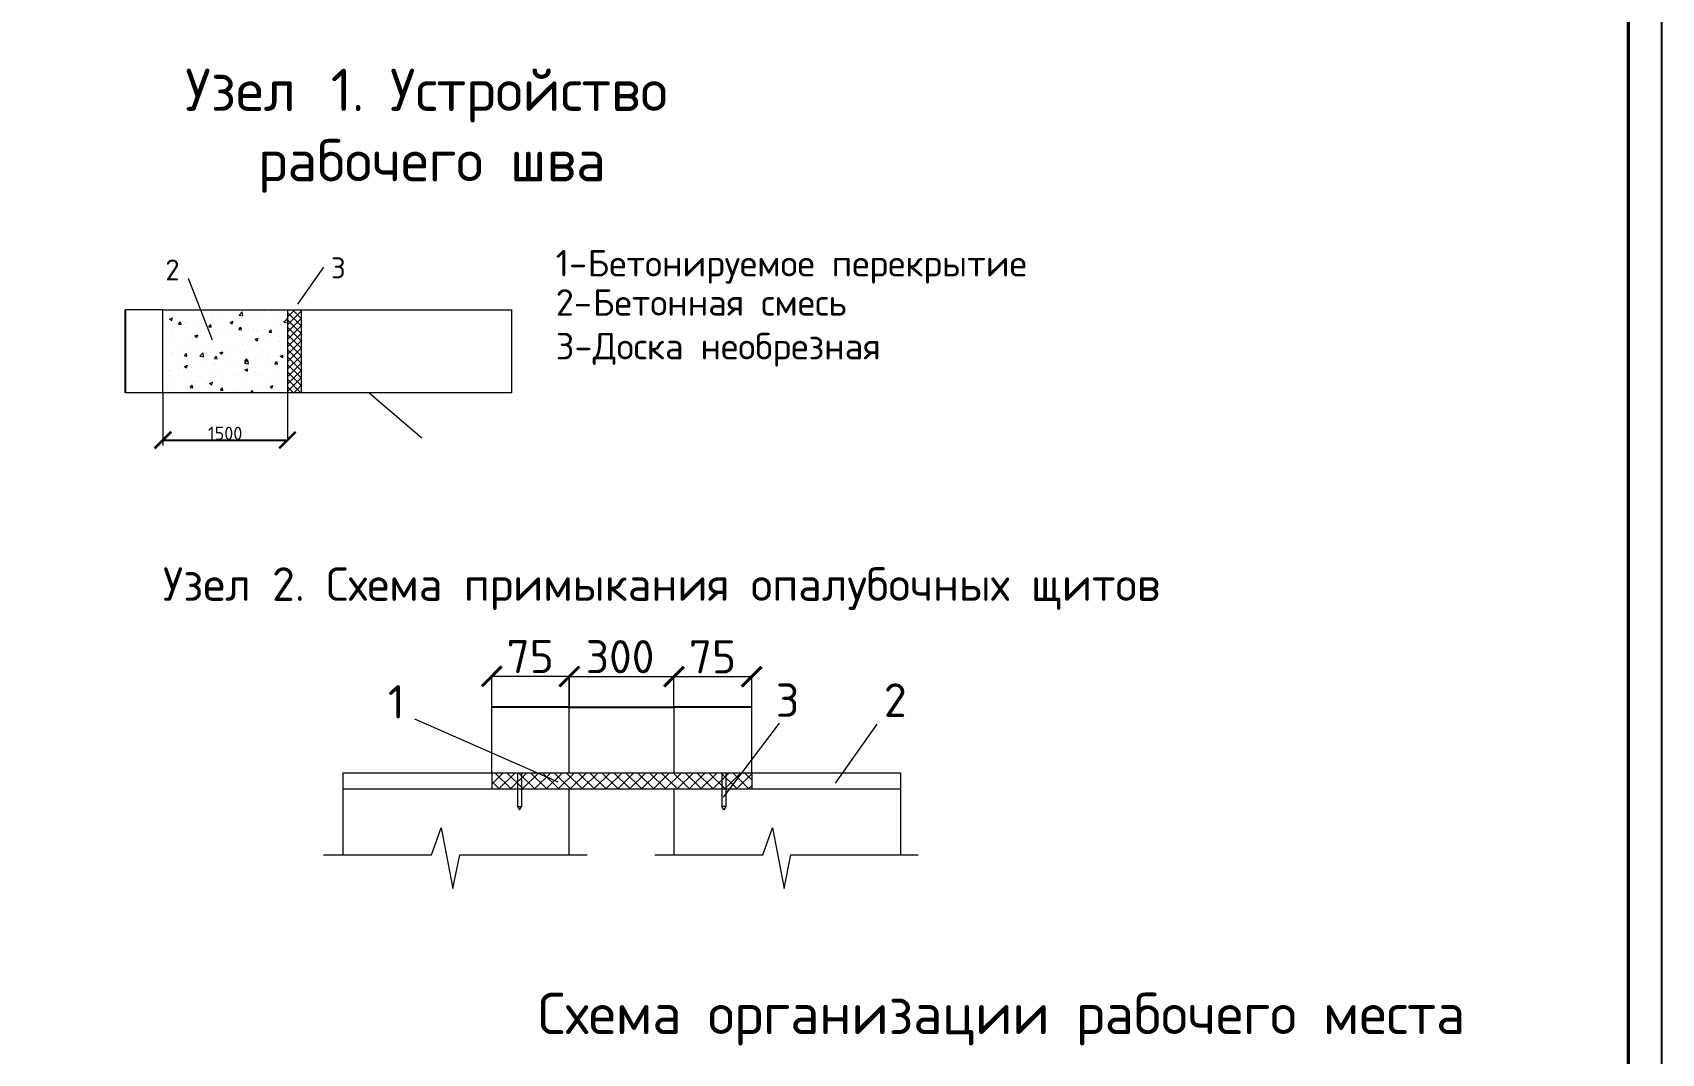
# Model space of a CAD drawing. Header units: millimetres. Extents: x 5763 to 12018931, y 39842 to 3600577.
# Drawn here: x 961459 to 1010663, y 784092 to 814923 of the extents above; entities that cross this region are included whole.
import ezdxf

# ---------------------------------------------------------------- set-up
doc = ezdxf.new("R2010")
doc.units = ezdxf.units.MM
doc.layers.add('1serv', color=7, linetype='Continuous')
doc.layers.add('Элем. пром.зд.', color=7, linetype='Continuous')
doc.layers.add('тонкая', color=7, linetype='Continuous', lineweight=20)
doc.styles.add('ISOCPEUR', font='isocpeur.ttf')

# ---------------------------------------------------------------- blocks, each defined once
blk = doc.blocks.new('_ArchTick')
at = {"color": 0, "linetype": 'ByBlock', "const_width": 0.15}
blk.add_lwpolyline([(-0.5, -0.5), (0.5, 0.5)], dxfattribs=at)

msp = doc.modelspace()

# ---------------------------------------------------------------- linework, layer by layer
at = {"lineweight": 15, "ltscale": 5000}
for p, q in [((966899.24229, 805638.46743), (966165.85935, 807492.71077)), ((970250.12722, 807838.14906), (969465.37308, 806721.85524)), ((965395.45645, 806544.94145), (964265.84207, 806544.94145)), ((965396.70645, 804044.94145), (965396.70645, 806544.94145)), ((965396.70645, 806544.94145), (975923.02582, 806544.94145)), ((966307.27912, 806501.19776), (966307.27912, 806501.19776)), ((967696.62595, 806387.3182), (967795.54434, 806490.41242)), ((967809.5966, 806369.65283), (967795.56541, 806490.26442)), ((968475.43224, 806492.55695), (968475.43224, 806492.55695)), ((968544.22156, 806544.94145), (968555.01061, 806537.66414)), ((968555.07324, 806537.66912), (968557.51339, 806544.94145)), ((968689.20371, 806518.71764), (968689.20371, 806518.71764)), ((969159.24427, 806544.94145), (969159.24427, 804044.94145)), ((969159.24427, 806325.79247), (969378.39325, 806544.94145)), ((969159.24427, 806101.28607), (969570.51562, 806512.55742)), ((969570.51562, 806062.73937), (969159.24427, 806474.01072)), ((969570.51562, 806287.24577), (969312.81994, 806544.94145)), ((969570.51562, 806511.75218), (969537.32634, 806544.94145)), ((969570.51562, 806544.94145), (969570.51562, 804044.94145)), ((975923.02582, 806544.94145), (975923.02582, 804044.94145)), ((965415.22712, 806045.50303), (965415.22712, 806045.50303)), ((965599.46349, 806272.53621), (965688.38703, 806306.67076)), ((965599.6018, 806272.37295), (965662.77446, 806229.76245)), ((965650.35082, 805997.11895), (965650.35082, 805997.11895)), ((965662.8369, 806229.76607), (965688.58782, 806306.51105)), ((965665.79383, 806419.89414), (965665.79383, 806419.89414)), ((965726.62008, 806010.18782), (965726.62008, 806010.18782)), ((965869.4964, 806113.43846), (965930.72192, 806186.40419)), ((965869.571, 806113.37521), (965945.48104, 806106.73394)), ((965945.96382, 806106.54982), (965931.27993, 806186.15689)), ((966075.52098, 806176.60264), (966075.52098, 806176.60264)), ((966093.1801, 806016.85931), (966093.1801, 806016.85931)), ((966291.8361, 806078.42257), (966291.8361, 806078.42257)), ((966393.45256, 806218.45912), (966393.45256, 806218.45912)), ((966467.26599, 806137.32027), (966467.26599, 806137.32027)), ((966771.13308, 805988.21559), (966771.13308, 805988.21559)), ((966780.41975, 806033.74303), (966841.64527, 806106.70876)), ((966780.49143, 806033.68), (966856.40147, 806027.03873)), ((966856.88301, 806026.8484), (966842.19912, 806106.45547)), ((966874.44212, 806281.7826), (966874.44212, 806281.7826)), ((966951.45744, 806173.64247), (966951.45744, 806173.64247)), ((967207.91189, 806264.45273), (967207.91189, 806264.45273)), ((967424.62032, 806170.82319), (967513.54385, 806204.95774)), ((967424.75585, 806170.6608), (967487.92851, 806128.0503)), ((967449.08605, 805959.57187), (967449.08605, 805959.57187)), ((967487.99079, 806128.05483), (967513.74171, 806204.79981)), ((967603.52209, 806263.06393), (967603.52209, 806263.06393)), ((967676.5111, 806387.37698), (967676.5111, 806387.37698)), ((967691.34309, 805954.0476), (967752.56861, 806027.01334)), ((967696.74021, 806387.10907), (967809.68983, 806369.59125)), ((967767.80221, 805947.14698), (967753.11831, 806026.75405)), ((967948.5578, 806391.58518), (967948.5578, 806391.58518)), ((967994.44268, 806429.23347), (967994.44268, 806429.23347)), ((968141.33393, 805991.65407), (968141.33393, 805991.65407)), ((968245.00738, 806344.36755), (968245.00738, 806344.36755)), ((968889.1857, 806016.81226), (968889.1857, 806016.81226)), ((968904.62872, 806439.58745), (968904.62872, 806439.58745)), ((968943.4029, 806097.24846), (968943.4029, 806097.24846)), ((969052.02116, 806177.10656), (969150.93955, 806280.20078)), ((969052.13561, 806176.89519), (969159.24427, 806160.28327)), ((969159.24427, 806208.8489), (969150.96083, 806280.05308)), ((969159.24427, 805876.77966), (969570.51562, 806288.05101)), ((969570.51562, 805838.23297), (969159.24427, 806249.50432)), ((969159.24427, 805652.27326), (969570.51562, 806063.54461)), ((969570.51562, 805613.72656), (969159.24427, 806024.99791)), ((965634.9078, 805574.34375), (965634.9078, 805574.34375)), ((965683.00391, 805874.91041), (965683.00391, 805874.91041)), ((965741.42266, 805675.69976), (965741.42266, 805675.69976)), ((966059.35425, 805717.55625), (966059.35425, 805717.55625)), ((966276.39309, 805655.64737), (966276.39309, 805655.64737)), ((966357.53789, 805761.20862), (966446.46143, 805795.34317)), ((966357.67375, 805761.04696), (966420.84642, 805718.43646)), ((966360.95688, 805846.26669), (966360.95688, 805846.26669)), ((966420.90834, 805718.44054), (966446.65925, 805795.18552)), ((966540.34381, 805780.87973), (966540.34381, 805780.87973)), ((966936.01443, 805750.86728), (966936.01443, 805750.86728)), ((967038.90986, 805817.62297), (967038.90986, 805817.62297)), ((967155.47752, 805506.69059), (967155.47752, 805506.69059)), ((967342.41278, 805886.47411), (967342.41278, 805886.47411)), ((967588.07908, 805840.28873), (967588.07908, 805840.28873)), ((967660.34437, 805928.3306), (967660.34437, 805928.3306)), ((967691.41187, 805953.98479), (967767.3219, 805947.34352)), ((967716.86284, 805788.97925), (967716.86284, 805788.97925)), ((967807.23561, 805490.7512), (967807.23561, 805490.7512)), ((967896.12342, 805633.82305), (967896.12342, 805633.82305)), ((968127.03903, 805930.92815), (968127.03903, 805930.92815)), ((968182.69472, 805659.4956), (968271.61825, 805693.63014)), ((968182.82781, 805659.33481), (968246.00047, 805616.72431)), ((968214.12134, 805498.81716), (968214.12134, 805498.81716)), ((968229.56436, 805921.59235), (968229.56436, 805921.59235)), ((968246.06222, 805616.7293), (968271.81314, 805693.47428)), ((968394.81581, 805760.33553), (968394.81581, 805760.33553)), ((968602.26644, 805874.35217), (968663.49196, 805947.31791)), ((968602.3323, 805874.28957), (968678.24233, 805867.64831)), ((968609.30459, 805596.34558), (968609.30459, 805596.34558)), ((968636.76933, 805760.9555), (968636.76933, 805760.9555)), ((968678.7214, 805867.44556), (968664.03751, 805947.05263)), ((968804.992, 805902.28443), (968804.992, 805902.28443)), ((968873.74269, 805594.03706), (968873.74269, 805594.03706)), ((968927.23617, 805638.20207), (968927.23617, 805638.20207)), ((968941.08055, 805482.10565), (968941.08055, 805482.10565)), ((969072.76879, 805731.69181), (969072.76879, 805731.69181)), ((969159.24427, 805427.76686), (969570.51562, 805839.03821)), ((969570.51562, 805389.22016), (969159.24427, 805800.49151)), ((969159.24427, 805203.26045), (969570.51562, 805614.5318)), ((969570.51562, 805164.71376), (969159.24427, 805575.98511)), ((965407.32435, 805174.79689), (965407.32435, 805174.79689)), ((965619.46479, 805151.56856), (965619.46479, 805151.56856)), ((965674.1857, 805252.42568), (965674.1857, 805252.42568)), ((965725.25593, 805216.65337), (965725.25593, 805216.65337)), ((965840.5145, 805371.30513), (965840.5145, 805371.30513)), ((966045.71351, 805158.15423), (966106.93903, 805231.11996)), ((966045.78513, 805158.09199), (966121.69517, 805151.45073)), ((966122.17051, 805151.26496), (966107.48661, 805230.87203)), ((966206.24549, 805279.97685), (966206.24549, 805279.97685)), ((966260.95007, 805232.87218), (966260.95007, 805232.87218)), ((966414.83161, 805379.55814), (966414.83161, 805379.55814)), ((966509.60528, 805150.18758), (966608.52367, 805253.2818)), ((966509.71718, 805149.98348), (966622.6668, 805132.46566)), ((966518.46747, 805342.66141), (966518.46747, 805342.66141)), ((966622.57543, 805132.52505), (966608.54424, 805253.13664)), ((966719.14283, 805100.70828), (966719.14283, 805100.70828)), ((966920.57141, 805328.09208), (966920.57141, 805328.09208)), ((966956.63686, 805078.4588), (967017.86238, 805151.42454)), ((966956.70556, 805078.39678), (967032.6156, 805071.75552)), ((967008.31447, 805385.57124), (967008.31447, 805385.57124)), ((967033.0897, 805071.56354), (967018.40581, 805151.17061)), ((967115.61229, 805249.88103), (967204.53582, 805284.01558)), ((967115.74571, 805249.72097), (967178.91837, 805207.11047)), ((967178.97977, 805207.11501), (967204.73069, 805283.85999)), ((967196.42045, 805314.0177), (967196.42045, 805314.0177)), ((967326.24605, 805427.42772), (967326.24605, 805427.42772)), ((967459.78874, 805227.84073), (967459.78874, 805227.84073)), ((967473.1373, 804989.84833), (967473.1373, 804989.84833)), ((967557.19304, 804994.73834), (967557.19304, 804994.73834)), ((967572.63606, 805417.51354), (967572.63606, 805417.51354)), ((967865.00049, 804939.97594), (967963.91888, 805043.07016)), ((967867.5602, 804998.76338), (967928.78572, 805071.72911)), ((967867.626, 804998.70157), (967943.53603, 804992.0603)), ((967874.37343, 805285.37398), (967874.37343, 805285.37398)), ((967944.00889, 804991.86212), (967929.325, 805071.46919)), ((967977.97084, 804922.31371), (967963.93965, 805042.9253)), ((968198.67833, 805076.04196), (968198.67833, 805076.04196)), ((968200.43465, 805354.97319), (968200.43465, 805354.97319)), ((968275.20628, 805095.44271), (968275.20628, 805095.44271)), ((968552.3264, 805256.73026), (968552.3264, 805256.73026)), ((968593.13786, 805137.2992), (968593.13786, 805137.2992)), ((968778.48355, 804919.06795), (968839.70907, 804992.03368)), ((968854.92808, 804912.1607), (968840.24419, 804991.76777)), ((968858.29967, 805171.26187), (968858.29967, 805171.26187)), ((968940.76912, 805148.168), (969029.69265, 805182.30255)), ((968940.89976, 805148.00882), (969004.07243, 805105.39832)), ((969004.13365, 805105.40377), (969029.88457, 805182.14875)), ((969074.12742, 805200.62267), (969074.12742, 805200.62267)), ((969159.24427, 804978.75405), (969570.51562, 805390.0254)), ((969570.51562, 804940.20736), (969159.24427, 805351.47871)), ((969159.24427, 804754.24765), (969570.51562, 805165.519)), ((969570.51562, 804715.70095), (969159.24427, 805126.9723)), ((965593.20443, 804722.3391), (965593.20443, 804722.3391)), ((965604.02177, 804728.79337), (965604.02177, 804728.79337)), ((965860.98122, 804551.74648), (965860.98122, 804551.74648)), ((965872.14718, 804779.07398), (965872.14718, 804779.07398)), ((965978.49692, 804973.57582), (965978.49692, 804973.57582)), ((966048.52986, 804840.26646), (966137.4534, 804874.40101)), ((966048.66361, 804840.10713), (966111.83627, 804797.49663)), ((966111.89731, 804797.50072), (966137.64823, 804874.24571)), ((966245.50705, 804810.09698), (966245.50705, 804810.09698)), ((966271.15741, 804693.69538), (966271.15741, 804693.69538)), ((966463.52219, 804529.13205), (966463.52219, 804529.13205)), ((966538.93419, 804523.10276), (966538.93419, 804523.10276)), ((966674.21616, 804884.66836), (966674.21616, 804884.66836)), ((966905.12839, 804905.31689), (966905.12839, 804905.31689)), ((966949.11038, 804665.05166), (966949.11038, 804665.05166)), ((966992.14774, 804926.52485), (966992.14774, 804926.52485)), ((967139.03899, 804488.94545), (967139.03899, 804488.94545)), ((967204.1681, 804656.26451), (967204.1681, 804656.26451)), ((967216.88717, 804494.45904), (967216.88717, 804494.45904)), ((967541.75003, 804571.96315), (967541.75003, 804571.96315)), ((967627.06336, 804636.40794), (967627.06336, 804636.40794)), ((967865.11258, 804939.7696), (967978.06219, 804922.25178)), ((967873.68669, 804738.55344), (967962.61022, 804772.68798)), ((967873.81767, 804738.39498), (967936.99033, 804695.78448)), ((967937.0512, 804695.78948), (967962.80212, 804772.53446)), ((967941.10797, 804594.53984), (967941.10797, 804594.53984)), ((967944.81401, 804783.39696), (967944.81401, 804783.39696)), ((968183.23531, 804653.26677), (968183.23531, 804653.26677)), ((968259.03955, 804636.39632), (968259.03955, 804636.39632)), ((968305.01634, 804607.76422), (968305.01634, 804607.76422)), ((968685.45991, 804910.52942), (968685.45991, 804910.52942)), ((968740.02911, 804699.7198), (968740.02911, 804699.7198)), ((968778.54643, 804919.00636), (968854.45646, 804912.36509)), ((968842.85665, 804748.48667), (968842.85665, 804748.48667)), ((968982.96931, 804579.1205), (968982.96931, 804579.1205)), ((969159.24427, 804529.74125), (969570.51562, 804941.01259)), ((969570.51562, 804491.19455), (969159.24427, 804902.4659)), ((969159.24427, 804305.23484), (969570.51562, 804716.50619)), ((969570.51562, 804266.68815), (969159.24427, 804677.9595)), ((969159.24427, 804080.72844), (969570.51562, 804491.99979)), ((965395.45645, 804044.94145), (964265.84207, 804044.94145)), ((975923.02582, 804044.94145), (965396.70645, 804044.94145)), ((965396.70645, 804044.94145), (965396.70645, 802451.76867)), ((965538.04887, 804278.1711), (965538.04887, 804278.1711)), ((965588.57875, 804306.01817), (965588.57875, 804306.01817)), ((965722.87629, 804401.9996), (965722.87629, 804401.9996)), ((966018.49181, 804048.14121), (966018.49181, 804048.14121)), ((966221.93062, 804202.87001), (966283.15614, 804275.83574)), ((966221.99926, 804202.80878), (966297.9093, 804196.16751)), ((966230.06404, 804387.32179), (966230.06404, 804387.32179)), ((966298.37719, 804195.9801), (966283.6933, 804275.58717)), ((966340.11785, 804383.76549), (966340.11785, 804383.76549)), ((966658.04943, 804425.62197), (966658.04943, 804425.62197)), ((966806.60426, 804328.93887), (966895.5278, 804363.07342)), ((966806.73557, 804328.78114), (966869.90823, 804286.17064)), ((966869.96874, 804286.17519), (966895.71966, 804362.92018)), ((966874.24236, 804059.7665), (966874.24236, 804059.7665)), ((966889.68538, 804482.5417), (966889.68538, 804482.5417)), ((967132.85396, 804123.17458), (967194.07948, 804196.14031)), ((967132.91969, 804123.11357), (967208.82973, 804116.4723)), ((967209.29638, 804116.27868), (967194.61249, 804195.88575)), ((967526.30701, 804149.18795), (967526.30701, 804149.18795)), ((967607.00965, 804093.63696), (967607.00965, 804093.63696)), ((967894.84014, 804465.81532), (967894.84014, 804465.81532)), ((967924.94123, 804135.49345), (967924.94123, 804135.49345)), ((968045.00432, 804044.94145), (968105.00283, 804116.44488)), ((968118.67276, 804044.94145), (968105.53168, 804116.18433)), ((968167.7923, 804230.49157), (968167.7923, 804230.49157)), ((968405.93079, 804198.81693), (968405.93079, 804198.81693)), ((968572.79312, 804437.1716), (968572.79312, 804437.1716)), ((968631.76109, 804227.22584), (968720.68462, 804261.36039)), ((968631.88962, 804227.06899), (968695.06228, 804184.45849)), ((968633.02554, 804152.76728), (968633.02554, 804152.76728)), ((968695.12263, 804184.46395), (968720.87355, 804261.20894)), ((968827.41364, 804325.71148), (968827.41364, 804325.71148)), ((969567.75591, 804044.94145), (969159.24427, 804453.45309)), ((969343.24951, 804044.94145), (969159.24427, 804228.94669)), ((969159.24427, 804043.69145), (969159.24427, 802615.00798)), ((969347.96368, 804044.94145), (969570.51562, 804267.49339)), ((971623.09107, 804044.94145), (973219.27724, 802684.61478)), ((965396.70645, 803247.10506), (965396.70645, 802615.00798)), ((972999.53118, 794200.79317), (977330.02442, 792295.74222)), ((975328.24618, 792571.1154), (975328.24618, 794551.20828)), ((977673.5611, 792571.6154), (977673.5611, 794552.20828)), ((977673.5611, 792571.1154), (977673.5611, 794551.20828)), ((980836.67061, 792571.1154), (980836.67061, 794552.20828)), ((980836.67061, 792571.1154), (980836.67061, 794551.20828)), ((983181.98553, 792571.1154), (983181.98553, 794551.20828)), ((982331.21561, 791832.10802), (984019.59512, 794067.30557)), ((986957.53506, 794037.73817), (985701.92843, 792251.66806)), ((970834.06036, 792569.8654), (987676.17136, 792569.8654)), ((970834.06036, 792569.8654), (970834.06036, 790088.83237)), ((975328.24618, 792569.8654), (975328.24618, 792078.45788)), ((975328.24618, 792224.14429), (975673.96729, 792569.8654)), ((975555.58478, 792078.45788), (975328.24618, 792305.79647)), ((975914.79502, 792078.45788), (975423.3875, 792569.8654)), ((975541.77001, 792078.45788), (976033.17753, 792569.8654)), ((976274.00527, 792078.45788), (975782.59775, 792569.8654)), ((975900.98026, 792078.45788), (976392.38778, 792569.8654)), ((976105.52776, 792569.8654), (976105.52776, 791551.56135)), ((976633.21551, 792078.45788), (976141.80799, 792569.8654)), ((976230.99857, 792569.8654), (976230.99857, 791551.56135)), ((976260.1905, 792078.45788), (976751.59802, 792569.8654)), ((976992.42576, 792078.45788), (976501.01824, 792569.8654)), ((976619.40075, 792078.45788), (977110.80827, 792569.8654)), ((977351.636, 792078.45788), (976860.22848, 792569.8654)), ((976978.61099, 792078.45788), (977470.01851, 792569.8654)), ((977710.84625, 792078.45788), (977219.43873, 792569.8654)), ((977337.82124, 792078.45788), (977829.22876, 792569.8654)), ((978070.05649, 792078.45788), (977578.64897, 792569.8654)), ((977697.03148, 792078.45788), (978188.439, 792569.8654)), ((978429.26673, 792078.45788), (977937.85922, 792569.8654)), ((978056.24173, 792078.45788), (978547.64925, 792569.8654)), ((978788.47698, 792078.45788), (978297.06946, 792569.8654)), ((978415.45197, 792078.45788), (978906.85949, 792569.8654)), ((979147.68722, 792078.45788), (978656.27971, 792569.8654)), ((978774.66222, 792078.45788), (979266.06974, 792569.8654)), ((979506.89747, 792078.45788), (979015.48995, 792569.8654)), ((979133.87246, 792078.45788), (979625.27998, 792569.8654)), ((979866.10771, 792078.45788), (979374.7002, 792569.8654)), ((979493.08271, 792078.45788), (979984.49022, 792569.8654)), ((980225.31796, 792078.45788), (979733.91044, 792569.8654)), ((979852.29295, 792078.45788), (980343.70047, 792569.8654)), ((980584.5282, 792078.45788), (980093.12069, 792569.8654)), ((980211.5032, 792078.45788), (980702.91071, 792569.8654)), ((980943.73845, 792078.45788), (980452.33093, 792569.8654)), ((980570.71344, 792078.45788), (981062.12096, 792569.8654)), ((981302.94869, 792078.45788), (980811.54118, 792569.8654)), ((980929.92369, 792078.45788), (981421.3312, 792569.8654)), ((981662.15894, 792078.45788), (981170.75142, 792569.8654)), ((981289.13393, 792078.45788), (981780.54145, 792569.8654)), ((982021.36918, 792078.45788), (981529.96166, 792569.8654)), ((981648.34418, 792078.45788), (982139.75169, 792569.8654)), ((982380.57943, 792078.45788), (981889.17191, 792569.8654)), ((982007.55442, 792078.45788), (982498.96194, 792569.8654)), ((982739.78967, 792078.45788), (982248.38215, 792569.8654)), ((982279.23315, 792569.8654), (982279.23315, 791551.56135)), ((982366.76467, 792078.45788), (982858.17218, 792569.8654)), ((982404.70395, 792569.8654), (982404.70395, 791551.56135)), ((983098.99992, 792078.45788), (982607.5924, 792569.8654)), ((982725.97491, 792078.45788), (983181.98553, 792534.4685)), ((983181.98553, 792354.68251), (982966.80264, 792569.8654)), ((983181.98553, 792569.8654), (983181.98553, 792078.45788)), ((987676.17136, 792569.8654), (987676.17136, 790088.83237)), ((970834.06036, 792078.45788), (987676.17136, 792078.45788)), ((977673.5611, 790088.83237), (977673.5611, 792078.45788)), ((980836.67061, 790088.83237), (980836.67061, 792078.45788)), ((983085.18515, 792078.45788), (983181.98553, 792175.25826)), ((976105.52776, 791551.56135), (976230.99857, 791551.56135)), ((976105.52776, 791551.56135), (976168.26316, 791446.13692)), ((976168.26316, 791446.13692), (976230.99857, 791551.56135)), ((982404.70395, 791551.56135), (982279.23315, 791551.56135)), ((982341.96855, 791446.13692), (982279.23315, 791551.56135)), ((982404.70395, 791551.56135), (982341.96855, 791446.13692)), ((973511.21622, 790088.83237), (973805.57167, 790908.59142)), ((973805.57167, 790908.59142), (974155.72513, 789069.31386)), ((983513.82647, 790088.83237), (983808.18192, 790908.59142)), ((983808.18192, 790908.59142), (984158.33538, 789069.31386)), ((970249.89588, 790088.83237), (973511.21622, 790088.83237)), ((974155.72513, 789069.31386), (974361.33648, 790088.83237)), ((974361.33648, 790088.83237), (978207.74449, 790088.83237)), ((980252.50613, 790088.83237), (983513.82647, 790088.83237)), ((984158.33538, 789069.31386), (984363.94674, 790088.83237)), ((984363.94674, 790088.83237), (988210.35474, 790088.83237))]:
    msp.add_line(p, q, dxfattribs=at)
at = {"ltscale": 5000}
for p, q in [((964268.34207, 804044.94145), (964268.34207, 806544.94145)), ((965396.70645, 802617.50798), (969159.24427, 802617.50798)), ((977673.5611, 794548.70828), (975328.24618, 794548.70828)), ((977673.5611, 794549.70828), (980836.67061, 794549.70828)), ((983181.98553, 794548.70828), (980836.67061, 794548.70828))]:
    msp.add_line(p, q, dxfattribs=at)
at = {"color": 0}
msp.add_lwpolyline([(842463.26196, 734420.69569), (842463.26196, 853220.69569), (1010663.26196, 853220.69569), (1010663.26196, 734420.69569)], close=True, dxfattribs=at)
at = {"color": 0, "lineweight": 40, "const_width": 100}
msp.add_lwpolyline([(846463.26196, 735420.69569), (846463.26196, 852220.69569), (1009663.26196, 852220.69569), (1009663.26196, 735420.69569)], close=True, dxfattribs=at)
at = {"layer": 'тонкая', "ltscale": 10}
for p, q in [((977679.5611, 795478.26483), (975324.24618, 795478.26483)), ((975328.24618, 794554.70828), (975328.24618, 795480.66483)), ((977667.5611, 795474.096), (980838.67061, 795474.096)), ((977671.5611, 794550.70828), (977671.5611, 795476.496)), ((977675.5611, 794554.70828), (977675.5611, 795480.66483)), ((983185.98553, 795470.26483), (980830.67061, 795470.26483)), ((980834.67061, 794549.70828), (980834.67061, 795476.496)), ((980834.67061, 794546.70828), (980834.67061, 795472.66483)), ((983181.98553, 794546.70828), (983181.98553, 795472.66483))]:
    msp.add_line(p, q, dxfattribs=at)

# ---------------------------------------------------------------- block references
at = {"ltscale": 5000}
for p, xscale, yscale, zscale, rotation in [((964268.34207, 806544.94145), 4.000000000000001, 4.000000000000001, 4.000000000000001, 90), ((964268.34207, 804044.94145), 4.000000000000001, 4.000000000000001, 4.000000000000001, 270), ((965396.70645, 802617.50798), 500, 500, 500, 180), ((975328.24618, 794548.70828), 4.000000000000001, 4.000000000000001, 4.000000000000001, 180), ((977673.5611, 794549.70828), 4.000000000000001, 4.000000000000001, 4.000000000000001, 180), ((980836.67061, 794548.70828), 4.000000000000001, 4.000000000000001, 4.000000000000001, 180)]:
    msp.add_blockref('_ArchTick', p, dxfattribs=dict(at, xscale=xscale, yscale=yscale, zscale=zscale, rotation=rotation))
for p, xscale, yscale, zscale in [((969159.24427, 802617.50798), 500, 500, 500), ((977673.5611, 794548.70828), 4.000000000000001, 4.000000000000001, 4.000000000000001), ((980836.67061, 794549.70828), 4.000000000000001, 4.000000000000001, 4.000000000000001), ((983181.98553, 794548.70828), 4.000000000000001, 4.000000000000001, 4.000000000000001)]:
    msp.add_blockref('_ArchTick', p, dxfattribs=dict(at, xscale=xscale, yscale=yscale, zscale=zscale))
at = {"layer": 'тонкая', "ltscale": 10, "xscale": 600, "yscale": 600, "zscale": 600, "rotation": 180}
for p in [(975328.24618, 795478.26483), (977671.5611, 795474.096), (980834.67061, 795470.26483)]:
    msp.add_blockref('_ArchTick', p, dxfattribs=at)
at = {"layer": 'тонкая', "ltscale": 10, "xscale": 600, "yscale": 600, "zscale": 600}
for p in [(977675.5611, 795478.26483), (980834.67061, 795474.096), (983181.98553, 795470.26483)]:
    msp.add_blockref('_ArchTick', p, dxfattribs=at)

# ---------------------------------------------------------------- texts
at = {"lineweight": 15, "ltscale": 5000, "insert": (964264.34207, 805294.94145), "char_height": 6, "attachment_point": 5, "rotation": 90, "style": 'ISOCPEUR'}
msp.add_mtext('200', dxfattribs=at)
at = {"lineweight": 15, "ltscale": 5000, "attachment_point": 5, "style": 'ISOCPEUR'}
for s, insert, char_height in [('1500', (967277.97536, 802818.50798), 400), ('75', (976500.90364, 794552.70828), 6), ('75', (982009.32807, 794552.70828), 6)]:
    msp.add_mtext(s, dxfattribs=dict(at, insert=insert, char_height=char_height))
at = {"layer": '1serv', "color": 0, "lineweight": 20, "style": 'ISOCPEUR'}
msp.add_text('Схема организации рабочего места', height=1250, dxfattribs=at).set_placement((976724.14649, 784674.22442))
at = {"layer": 'тонкая', "ltscale": 10, "char_height": 1000, "attachment_point": 5, "style": 'ISOCPEUR'}
for s, insert in [('\\A1;75', (976490.88425, 796078.26483)), ('\\A1;300', (979207.68509, 796074.096)), ('\\A1;75', (981997.30867, 796070.26483))]:
    msp.add_mtext(s, dxfattribs=dict(at, insert=insert))
at = {"layer": 'Элем. пром.зд.', "color": 7, "style": 'ISOCPEUR'}
for s, height, p in [('Узел ', 1275, (966069.47116, 812556.01571)), ('Устройство', 1275, (972253.22116, 812556.01571)), ('1. ', 1275, (970468.22116, 812556.01571)), ('рабочего шва', 1275, (968268.84616, 810431.01571)), ('2', 632.8125, (965469.55783, 807437.50246)), ('3', 632.8125, (970473.81767, 807502.18536)), ('1-', 800, (977263.22185, 807558.22178)), ('Бетонируемое перекрытие', 800, (978223.22185, 807558.22178)), ('2-', 800, (977263.22185, 806373.34863)), ('Бетонная смесь', 800, (978383.22185, 806373.34863)), ('3-', 800, (977263.22185, 805052.26703)), ('Доска необрезная', 800, (978383.22185, 805052.26703)), ('Узел 2. Схема примыкания опалубочных щитов', 1012.5, (965395.57231, 797760.22056)), ('1', 1012.5, (972192.65482, 794203.39553)), ('3', 1012.5, (983909.64094, 794255.07301)), ('2', 1012.5, (987173.2755, 794255.07301))]:
    msp.add_text(s, height=height, dxfattribs=at).set_placement(p)

doc.saveas('drawing.dxf')
